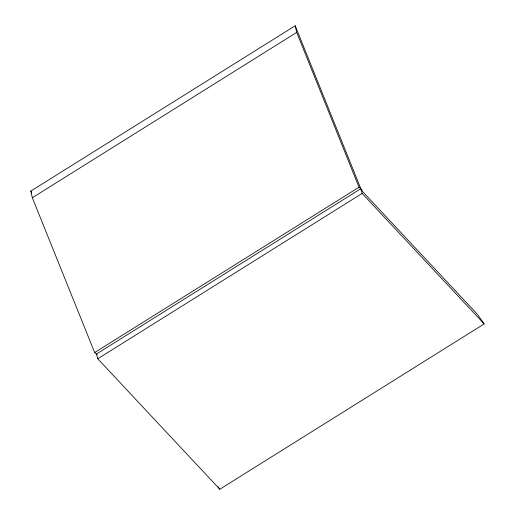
<?xml version="1.0" encoding="UTF-8"?>
<svg xmlns="http://www.w3.org/2000/svg" width="515" height="515" viewBox="0 0 515 515"><rect width="100%" height="100%" fill="white"/><g stroke="black" fill="none" stroke-linecap="round" stroke-linejoin="round"><path stroke-width="0.77" d="M30.842 191.078L295.204 25.75L360.822 188.702L362.109 193.44L484.158 323.922L219.796 489.25L97.747 358.768L96.46 354.03L94.663 352.543L32.329 197.741L30.842 191.078L31.743 193.312M32.329 197.741L296.692 32.413L295.204 25.75M94.663 352.543L359.026 187.215L361.987 189.945L362.354 191.297L477.424 314.324L484.158 323.922M360.822 188.702L96.46 354.03L97.238 354.861M97.747 358.768L362.109 193.44M218 486.688L219.796 489.25M296.692 32.413L359.026 187.215"/></g></svg>
